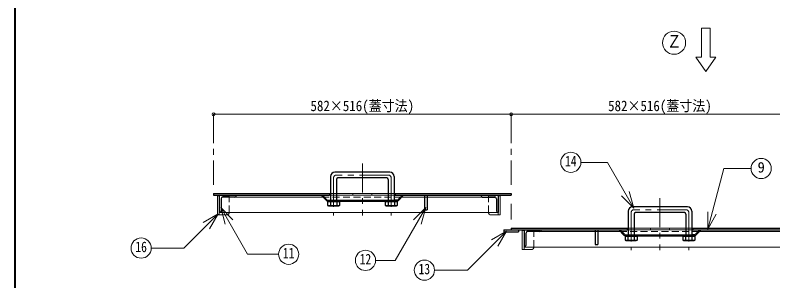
# Model space of a CAD drawing. Units: millimetres at full size, sheet at 1:10; details may follow other scales. Extents: x -2126 to 1924, y -1326 to 1484.
# Drawn here: x -2126 to -813, y 111 to 571 of the extents above; entities that cross this region are included whole.
import ezdxf
from ezdxf.enums import TextEntityAlignment as Align

# ---------------------------------------------------------------- set-up
doc = ezdxf.new("R2010")
doc.units = ezdxf.units.MM
doc.header["$LTSCALE"] = 10
doc.header["$PDMODE"] = 32
doc.header["$PDSIZE"] = 5
doc.linetypes.add('CHAIN1', pattern=[8, 5, -1, 1, -1])
doc.linetypes.add('DASHED1', pattern=[1.8, 1.2, -0.6])
doc.layers.add('0-0_ﾚｲﾔ1', color=4, linetype='Continuous', lineweight=9)
doc.styles.add('ＭＳ ゴシック', font='')
doc.styles.get('ＭＳ ゴシック').set_extended_font_data('MS Gothic')

msp = doc.modelspace()

# ---------------------------------------------------------------- linework, layer by layer
at = {"layer": '0-0_ﾚｲﾔ1', "color": 1, "lineweight": 40}
msp.add_line((-2126.22, -1325.95), (-2126.22, 1484.05), dxfattribs=at)
at = {"layer": '0-0_ﾚｲﾔ1', "color": 7, "lineweight": 18}
for p, q in [((-936.22, 548.05), (-921.22, 548.05)), ((-936.22, 548.05), (-936.22, 498.05)), ((-928.72, 473.05), (-946.22, 498.05)), ((-946.22, 498.05), (-936.22, 498.05)), ((-928.72, 473.05), (-911.22, 498.05)), ((-1053.62, 236.55), (-1061.38, 265.53)), ((-1775.42, 258.05), (-1772.22, 258.05)), ((-1775.42, 258.05), (-1775.42, 225.05)), ((-1579.22, 262.05), (-1581.22, 262.05)), ((-1581.22, 258.85), (-1579.22, 258.85)), ((-1580.22, 250.35), (-1579.22, 250.35)), ((-1540.8, 262.05), (-1569.22, 262.05)), ((-1569.22, 258.85), (-1540.8, 258.85)), ((-1569.22, 250.35), (-1568.22, 250.35)), ((-1540.8, 262.05), (-1540.8, 258.85)), ((-1507.63, 262.05), (-1507.63, 258.85)), ((-1479.22, 262.05), (-1507.63, 262.05)), ((-1507.63, 258.85), (-1479.22, 258.85)), ((-1480.22, 250.35), (-1479.22, 250.35)), ((-1467.22, 262.05), (-1469.22, 262.05)), ((-1469.22, 258.85), (-1467.22, 258.85)), ((-1469.22, 250.35), (-1468.22, 250.35)), ((-1285.52, 258.05), (-1288.72, 258.05)), ((-1285.52, 258.05), (-1285.52, 225.05)), ((-1053.62, 236.55), (-1074.83, 257.77)), ((-1769.79, 237.52), (-1748.58, 216.31)), ((-1769.79, 237.52), (-1762.03, 208.55)), ((-1580.22, 248.85), (-1579.22, 248.85)), ((-1569.22, 248.85), (-1568.22, 248.85)), ((-1480.22, 248.85), (-1479.22, 248.85)), ((-1469.22, 248.85), (-1468.22, 248.85)), ((-1414.46, 237.55), (-1467.25, 146.12)), ((-1414.46, 237.55), (-1435.68, 216.33)), ((-1414.46, 237.55), (-1422.23, 208.57)), ((-1774.4, 226.61), (-1833.62, 167.39)), ((-1774.4, 226.61), (-1800.38, 211.61)), ((-1774.4, 226.61), (-1789.4, 200.63)), ((-1775.42, 225.05), (-1772.22, 225.05)), ((-1772.22, 228.85), (-1772.22, 225.05)), ((-1288.72, 228.85), (-1288.72, 225.05)), ((-1285.52, 225.05), (-1288.72, 225.05)), ((-925.51, 200.01), (-925.51, 230.01)), ((-925.51, 200.01), (-910.51, 225.99)), ((-1246.92, 198.05), (-1243.72, 198.05)), ((-1246.92, 198.05), (-1246.92, 165.05)), ((-1065.22, 202.05), (-1063.22, 202.05)), ((-1063.22, 198.85), (-1065.22, 198.85)), ((-1053.22, 202.05), (-1024.8, 202.05)), ((-1024.8, 198.85), (-1053.22, 198.85)), ((-1024.8, 202.05), (-1024.8, 198.85)), ((-991.63, 202.05), (-991.63, 198.85)), ((-991.63, 202.05), (-963.22, 202.05)), ((-963.22, 198.85), (-991.63, 198.85)), ((-953.22, 202.05), (-951.22, 202.05)), ((-951.22, 198.85), (-953.22, 198.85)), ((-1274.25, 196.53), (-1300.24, 181.53)), ((-1274.25, 196.53), (-1289.25, 170.55)), ((-1064.22, 190.35), (-1063.22, 190.35)), ((-1064.22, 188.85), (-1063.22, 188.85)), ((-1053.22, 190.35), (-1052.22, 190.35)), ((-1053.22, 188.85), (-1052.22, 188.85)), ((-963.22, 190.35), (-964.22, 190.35)), ((-963.22, 188.85), (-964.22, 188.85)), ((-952.22, 190.35), (-953.22, 190.35)), ((-952.22, 188.85), (-953.22, 188.85)), ((-1833.62, 167.39), (-1890.29, 167.39)), ((-1246.92, 165.05), (-1243.72, 165.05)), ((-1243.72, 168.85), (-1243.72, 165.05)), ((-1467.25, 146.12), (-1501.36, 146.12))]:
    msp.add_line(p, q, dxfattribs=at)
at = {"layer": '0-0_ﾚｲﾔ1'}
for p, q in [((-1782.22, 399.05), (-1266.22, 399.05)), ((-1266.22, 399.05), (-750.22, 399.05)), ((-1592.72, 255.85), (-1745.22, 255.85)), ((-1540.8, 262.05), (-1507.63, 262.05)), ((-1540.8, 258.85), (-1507.63, 258.85)), ((-1416.22, 255.85), (-1455.72, 255.85)), ((-1315.72, 255.85), (-1411.72, 255.85)), ((-1772.22, 228.85), (-1288.72, 228.85)), ((-1758.42, 225.05), (-1772.22, 225.05)), ((-1755.42, 228.05), (-1755.42, 228.85)), ((-1305.52, 228.05), (-1305.52, 228.85)), ((-1302.52, 225.05), (-1288.72, 225.05)), ((-1024.8, 202.05), (-991.63, 202.05)), ((-1024.8, 198.85), (-991.63, 198.85)), ((-1216.72, 195.85), (-1120.72, 195.85)), ((-1116.22, 195.85), (-1076.72, 195.85)), ((-939.72, 195.85), (-787.22, 195.85)), ((-1243.72, 168.85), (-760.22, 168.85)), ((-1229.92, 165.05), (-1243.72, 165.05)), ((-1226.92, 168.05), (-1226.92, 168.85))]:
    msp.add_line(p, q, dxfattribs=at)
at = {"layer": '0-0_ﾚｲﾔ1', "linetype": 'CHAIN1'}
for p, q in [((-1782.22, 399.05), (-1782.22, 277.05)), ((-1266.22, 399.05), (-1266.22, 277.05)), ((-1524.22, 313.85), (-1524.22, 223.85)), ((-1479.22, 293.85), (-1569.22, 293.85)), ((-1574.22, 288.85), (-1574.22, 223.85)), ((-1474.22, 288.85), (-1474.22, 223.85)), ((-1008.22, 253.85), (-1008.22, 163.85)), ((-1266.22, 243.85), (-1266.22, 217.05)), ((-1058.22, 228.85), (-1058.22, 163.85)), ((-963.22, 233.85), (-1053.22, 233.85)), ((-958.22, 228.85), (-958.22, 163.85))]:
    msp.add_line(p, q, dxfattribs=at)
at = {"layer": '0-0_ﾚｲﾔ1', "color": 5, "lineweight": 25}
for p, q in [((-1579.22, 291.35), (-1579.22, 248.35)), ((-1476.72, 298.85), (-1571.72, 298.85)), ((-1469.22, 291.35), (-1469.22, 248.35)), ((-1569.22, 286.35), (-1569.22, 248.35)), ((-1481.72, 288.85), (-1566.72, 288.85)), ((-1479.22, 286.35), (-1479.22, 248.35)), ((-1782.22, 262.05), (-1782.22, 258.85)), ((-1782.22, 262.05), (-1581.22, 262.05)), ((-1782.22, 258.85), (-1581.22, 258.85)), ((-1772.22, 258.85), (-1772.22, 228.85)), ((-1769.22, 252.85), (-1769.22, 231.85)), ((-1745.22, 255.85), (-1766.22, 255.85)), ((-1586.59, 249.72), (-1595.72, 258.85)), ((-1585.97, 251.22), (-1593.59, 258.85)), ((-1581.22, 262.05), (-1581.22, 258.85)), ((-1568.22, 250.35), (-1480.22, 250.35)), ((-1480.22, 250.35), (-1480.22, 248.85)), ((-1467.22, 262.05), (-1467.22, 258.85)), ((-1467.22, 262.05), (-1266.22, 262.05)), ((-1467.22, 258.85), (-1266.22, 258.85)), ((-1462.46, 251.22), (-1454.84, 258.85)), ((-1461.84, 249.72), (-1452.72, 258.85)), ((-1416.22, 258.85), (-1416.22, 233.85)), ((-1411.72, 258.85), (-1411.72, 233.85)), ((-1315.72, 255.85), (-1294.72, 255.85)), ((-1291.72, 252.85), (-1291.72, 231.85)), ((-1288.72, 258.85), (-1288.72, 228.85)), ((-1266.22, 262.05), (-1266.22, 258.85)), ((-1584.72, 247.85), (-1583.22, 248.35)), ((-1584.72, 247.85), (-1563.72, 247.85)), ((-1584.72, 247.85), (-1584.72, 240.85)), ((-1584.72, 240.85), (-1563.72, 240.85)), ((-1584.72, 240.85), (-1583.22, 240.35)), ((-1584.47, 248.85), (-1580.22, 248.85)), ((-1583.22, 248.35), (-1565.22, 248.35)), ((-1583.22, 240.35), (-1579.72, 240.85)), ((-1583.22, 240.35), (-1565.22, 240.35)), ((-1579.72, 247.85), (-1579.72, 240.85)), ((-1579.72, 240.85), (-1574.22, 240.35)), ((-1574.22, 240.35), (-1568.72, 240.85)), ((-1568.72, 247.85), (-1568.72, 240.85)), ((-1568.72, 240.85), (-1565.22, 240.35)), ((-1484.72, 247.85), (-1483.22, 248.35)), ((-1484.72, 247.85), (-1463.72, 247.85)), ((-1484.72, 240.85), (-1463.72, 240.85)), ((-1483.22, 248.35), (-1465.22, 248.35)), ((-1483.22, 240.35), (-1465.22, 240.35)), ((-1479.72, 247.85), (-1479.72, 240.85)), ((-1474.22, 248.35), (-1468.72, 247.85)), ((-1468.72, 247.85), (-1465.22, 248.35)), ((-1463.72, 240.85), (-1465.22, 240.35)), ((-960.72, 238.85), (-1055.72, 238.85)), ((-1416.22, 233.85), (-1411.72, 233.85)), ((-1063.22, 231.35), (-1063.22, 188.35)), ((-1053.22, 226.35), (-1053.22, 188.35)), ((-965.72, 228.85), (-1050.72, 228.85)), ((-963.22, 226.35), (-963.22, 188.35)), ((-953.22, 231.35), (-953.22, 188.35)), ((-1278.72, 198.85), (-1278.72, 195.65)), ((-1278.72, 198.85), (-1065.22, 198.85)), ((-1266.22, 202.05), (-1266.22, 198.85)), ((-1266.22, 202.05), (-1065.22, 202.05)), ((-1253.72, 198.85), (-1253.72, 195.65)), ((-1243.72, 198.85), (-1243.72, 168.85)), ((-1116.22, 198.85), (-1116.22, 173.85)), ((-1070.59, 189.72), (-1079.72, 198.85)), ((-1069.97, 191.22), (-1077.59, 198.85)), ((-1065.22, 202.05), (-1065.22, 198.85)), ((-951.22, 202.05), (-951.22, 198.85)), ((-951.22, 202.05), (-750.22, 202.05)), ((-951.22, 198.85), (-750.22, 198.85)), ((-946.46, 191.22), (-938.84, 198.85)), ((-945.84, 189.72), (-936.72, 198.85)), ((-1278.72, 195.65), (-1253.72, 195.65)), ((-1240.72, 192.85), (-1240.72, 171.85)), ((-1216.72, 195.85), (-1237.72, 195.85)), ((-1068.72, 187.85), (-1067.22, 188.35)), ((-1068.72, 187.85), (-1047.72, 187.85)), ((-1068.72, 187.85), (-1068.72, 180.85)), ((-1068.47, 188.85), (-1064.22, 188.85)), ((-1067.22, 188.35), (-1049.22, 188.35)), ((-1063.72, 187.85), (-1063.72, 180.85)), ((-1052.72, 187.85), (-1052.72, 180.85)), ((-1052.22, 190.35), (-1052.22, 188.85)), ((-1052.22, 188.85), (-964.22, 188.85)), ((-968.72, 187.85), (-967.22, 188.35)), ((-968.72, 187.85), (-947.72, 187.85)), ((-967.22, 188.35), (-949.22, 188.35)), ((-963.72, 187.85), (-963.72, 180.85)), ((-958.22, 188.35), (-952.72, 187.85)), ((-952.72, 187.85), (-949.22, 188.35)), ((-1068.72, 180.85), (-1047.72, 180.85)), ((-1068.72, 180.85), (-1067.22, 180.35)), ((-1067.22, 180.35), (-1063.72, 180.85)), ((-1067.22, 180.35), (-1049.22, 180.35)), ((-1063.72, 180.85), (-1058.22, 180.35)), ((-1058.22, 180.35), (-1052.72, 180.85)), ((-1052.72, 180.85), (-1049.22, 180.35)), ((-968.72, 180.85), (-947.72, 180.85)), ((-967.22, 180.35), (-949.22, 180.35)), ((-947.72, 180.85), (-949.22, 180.35))]:
    msp.add_line(p, q, dxfattribs=at)
at = {"layer": '0-0_ﾚｲﾔ1', "linetype": 'DASHED1'}
for p, q in [((-1755.42, 258.05), (-1772.22, 258.05)), ((-1755.42, 228.85), (-1755.42, 258.05)), ((-1455.72, 255.85), (-1592.72, 255.85)), ((-1579.22, 262.05), (-1569.22, 262.05)), ((-1579.22, 258.85), (-1569.22, 258.85)), ((-1579.22, 250.35), (-1569.22, 250.35)), ((-1479.22, 262.05), (-1469.22, 262.05)), ((-1479.22, 258.85), (-1469.22, 258.85)), ((-1479.22, 250.35), (-1469.22, 250.35)), ((-1416.22, 255.85), (-1411.72, 255.85)), ((-1305.52, 258.05), (-1288.72, 258.05)), ((-1305.52, 228.85), (-1305.52, 258.05)), ((-1579.22, 248.85), (-1569.22, 248.85)), ((-1479.22, 248.85), (-1469.22, 248.85)), ((-1226.92, 198.05), (-1243.72, 198.05)), ((-1226.92, 168.85), (-1226.92, 198.05)), ((-1063.22, 202.05), (-1053.22, 202.05)), ((-1063.22, 198.85), (-1053.22, 198.85)), ((-963.22, 202.05), (-953.22, 202.05)), ((-963.22, 198.85), (-953.22, 198.85)), ((-1116.22, 195.85), (-1120.72, 195.85)), ((-939.72, 195.85), (-1076.72, 195.85)), ((-1063.22, 190.35), (-1053.22, 190.35)), ((-1063.22, 188.85), (-1053.22, 188.85)), ((-963.22, 190.35), (-953.22, 190.35)), ((-963.22, 188.85), (-953.22, 188.85))]:
    msp.add_line(p, q, dxfattribs=at)
at = {"layer": '0-0_ﾚｲﾔ1', "color": 7, "lineweight": 18}
for points in [[(-921.22, 548.05), (-921.22, 498.05), (-911.22, 498.05)], [(-1053.62, 236.55), (-1099.42, 315.89), (-1145.28, 315.89)], [(-925.51, 200.01), (-897.32, 305.23), (-850.19, 305.23)], [(-1769.79, 237.52), (-1723.11, 156.67), (-1669.52, 156.67)], [(-1274.25, 196.53), (-1341.67, 129.11), (-1399.19, 129.11)]]:
    msp.add_lwpolyline(points, dxfattribs=at)
at = {"layer": '0-0_ﾚｲﾔ1', "color": 5, "lineweight": 25}
for points in [[(-1583.85, 250.35), (-1580.22, 250.35), (-1580.22, 248.85)], [(-1568.22, 250.35), (-1568.22, 248.85), (-1480.22, 248.85)], [(-1464.58, 250.35), (-1468.22, 250.35), (-1468.22, 248.85), (-1463.96, 248.85)], [(-1583.22, 248.35), (-1579.72, 247.85), (-1574.22, 248.35)], [(-1574.22, 248.35), (-1568.72, 247.85), (-1565.22, 248.35)], [(-1565.22, 248.35), (-1563.72, 247.85), (-1563.72, 240.85), (-1565.22, 240.35)], [(-1484.72, 247.85), (-1484.72, 240.85), (-1483.22, 240.35), (-1479.72, 240.85)], [(-1483.22, 248.35), (-1479.72, 247.85), (-1474.22, 248.35)], [(-1479.72, 240.85), (-1474.22, 240.35), (-1468.72, 240.85)], [(-1468.72, 247.85), (-1468.72, 240.85), (-1465.22, 240.35)], [(-1465.22, 248.35), (-1463.72, 247.85), (-1463.72, 240.85)], [(-1120.72, 198.85), (-1120.72, 173.85), (-1116.22, 173.85)], [(-1067.85, 190.35), (-1064.22, 190.35), (-1064.22, 188.85)], [(-1067.22, 188.35), (-1063.72, 187.85), (-1058.22, 188.35)], [(-1058.22, 188.35), (-1052.72, 187.85), (-1049.22, 188.35)], [(-1052.22, 190.35), (-964.22, 190.35), (-964.22, 188.85)], [(-1049.22, 188.35), (-1047.72, 187.85), (-1047.72, 180.85), (-1049.22, 180.35)], [(-968.72, 187.85), (-968.72, 180.85), (-967.22, 180.35), (-963.72, 180.85)], [(-967.22, 188.35), (-963.72, 187.85), (-958.22, 188.35)], [(-952.72, 187.85), (-952.72, 180.85), (-949.22, 180.35)], [(-948.58, 190.35), (-952.22, 190.35), (-952.22, 188.85), (-947.96, 188.85)], [(-949.22, 188.35), (-947.72, 187.85), (-947.72, 180.85)], [(-963.72, 180.85), (-958.22, 180.35), (-952.72, 180.85)]]:
    msp.add_lwpolyline(points, dxfattribs=at)
at = {"layer": '0-0_ﾚｲﾔ1', "color": 7, "lineweight": 18}
for centre, radius in [((-983.72, 523.05), 20), ((-1162.78, 315.89), 17.5), ((-832.69, 305.23), 17.5), ((-1907.79, 167.39), 17.5), ((-1652.02, 156.67), 17.5), ((-1518.86, 146.12), 17.5), ((-1416.69, 129.11), 17.5)]:
    msp.add_circle(centre, radius, dxfattribs=at)
at = {"layer": '0-0_ﾚｲﾔ1', "color": 5, "lineweight": 25}
for centre, radius, start, end in [((-1571.72, 291.35), 7.5, 90, 180), ((-1476.72, 291.35), 7.5, 0, 90), ((-1566.72, 286.35), 2.5, 90, 180), ((-1481.72, 286.35), 2.5, 0, 90), ((-1766.22, 252.85), 3, 90, 180), ((-1745.22, 258.85), 3, 270, 0), ((-1584.47, 251.85), 3, 225, 270), ((-1583.85, 253.35), 3, 225, 270), ((-1464.58, 253.35), 3, 270, 315), ((-1463.96, 251.85), 3, 270, 315), ((-1315.72, 258.85), 3, 180, 270), ((-1294.72, 252.85), 3, 0, 90), ((-1055.72, 231.35), 7.5, 90, 180), ((-960.72, 231.35), 7.5, 0, 90), ((-1772.22, 231.85), 3, 270, 0), ((-1288.72, 231.85), 3, 180, 270), ((-1050.72, 226.35), 2.5, 90, 180), ((-965.72, 226.35), 2.5, 0, 90), ((-1216.72, 198.85), 3, 270, 0), ((-1237.72, 192.85), 3, 90, 180), ((-1068.47, 191.85), 3, 225, 270), ((-1067.85, 193.35), 3, 225, 270), ((-948.58, 193.35), 3, 270, 315), ((-947.96, 191.85), 3, 270, 315), ((-1243.72, 171.85), 3, 270, 0)]:
    msp.add_arc(centre, radius, start, end, dxfattribs=at)
at = {"layer": '0-0_ﾚｲﾔ1', "linetype": 'CHAIN1'}
for centre, start, end in [((-1569.22, 288.85), 90, 180), ((-1479.22, 288.85), 0, 90), ((-1053.22, 228.85), 90, 180), ((-963.22, 228.85), 0, 90)]:
    msp.add_arc(centre, 5, start, end, dxfattribs=at)
at = {"layer": '0-0_ﾚｲﾔ1'}
for centre, start, end in [((-1758.42, 228.05), 270, 0), ((-1302.52, 228.05), 180, 270), ((-1229.92, 168.05), 270, 0)]:
    msp.add_arc(centre, 3, start, end, dxfattribs=at)
at = {"layer": '0-0_ﾚｲﾔ1', "color": 1}
for p in [(-1782.22, 399.05), (-1266.22, 399.05)]:
    msp.add_point(p, dxfattribs=at)

# ---------------------------------------------------------------- texts
at = {"layer": '0-0_ﾚｲﾔ1', "color": 7, "style": 'ＭＳ ゴシック'}
for s, height, width, p in [('Ｚ', 21.99, 0.85, (-996.22, 508.05)), ('582×516(蓋寸法)', 18.33, 0.9, (-1614.22, 399.05)), ('582×516(蓋寸法)', 18.33, 0.9, (-1098.22, 399.05)), ('14', 18.33, 0.8, (-1172.78, 303.39)), ('16', 18.33, 0.8, (-1917.79, 154.89)), ('11', 18.33, 0.8, (-1662.02, 144.17)), ('12', 18.33, 0.8, (-1528.86, 133.62)), ('13', 18.33, 0.8, (-1426.69, 116.61))]:
    msp.add_text(s, height=height, dxfattribs=dict(at, width=width)).set_placement(p, align=Align.BOTTOM_LEFT)
msp.add_text('9', height=18.33, dxfattribs=at).set_placement((-838.94, 292.73), align=Align.BOTTOM_LEFT)

doc.saveas('drawing.dxf')
